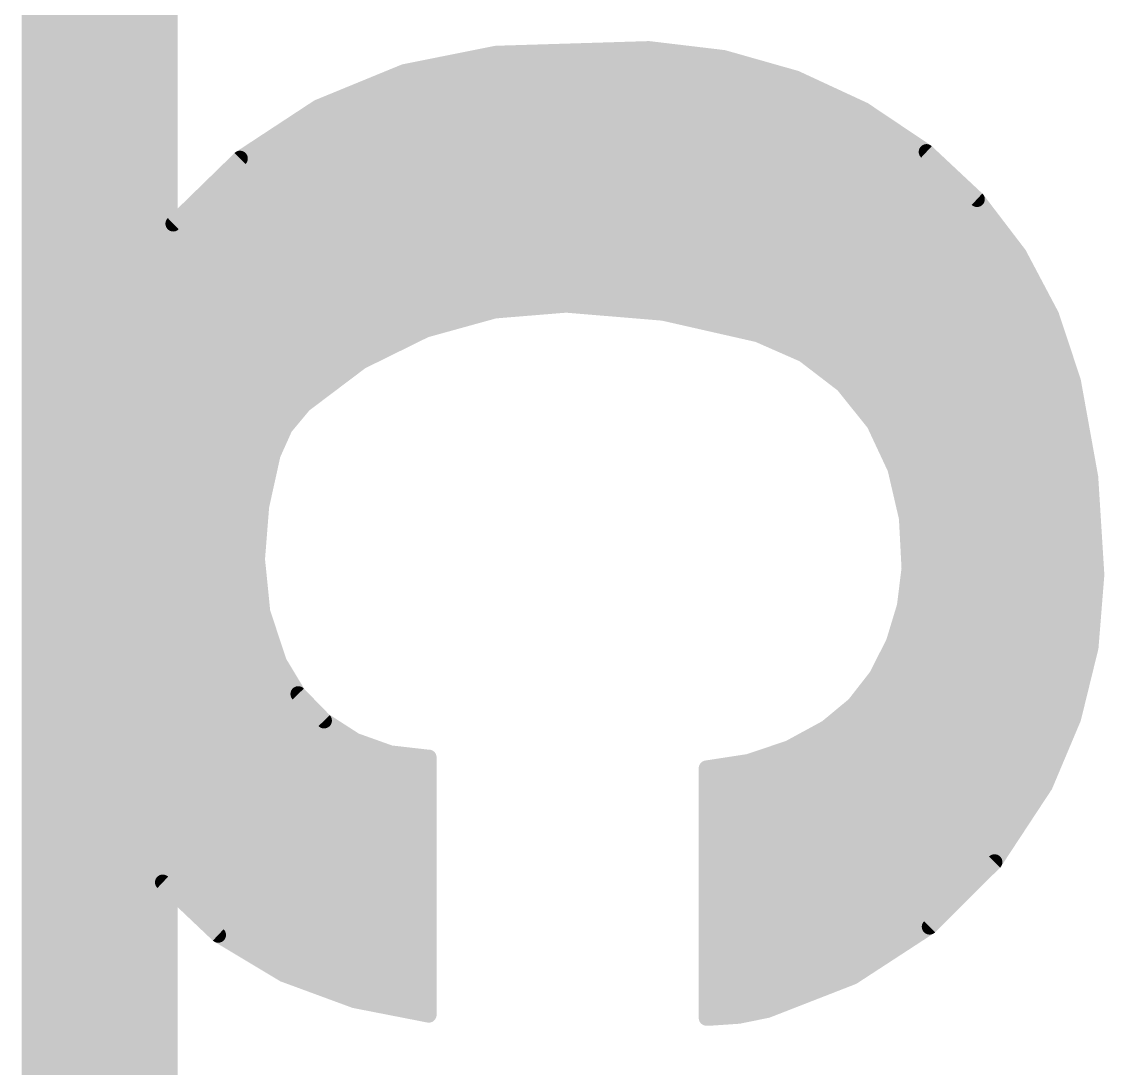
# Model space of a CAD drawing. Extents: x -4.1 to 20.4, y -14 to 28.1.
# Drawn here: x 8.636 to 10.399, y 8.17 to 9.874 of the extents above; entities that cross this region are included whole.
import ezdxf

# ---------------------------------------------------------------- set-up
doc = ezdxf.new("R2010")
doc.units = 0
doc.layers.add('1', color=12, linetype='CONTINUOUS')
doc.layers.add('22', color=40, linetype='CONTINUOUS')

msp = doc.modelspace()

# ---------------------------------------------------------------- linework, layer by layer
at = {"layer": '1', "const_width": 0.254}
msp.add_lwpolyline([(8.763, 11.43), (8.763, 2.413)], dxfattribs=at)
at = {"layer": '22', "const_width": 0.0254}
for points in [[(9.6571, 9.8298), (9.4082, 9.8222)], [(9.7787, 9.8153), (9.6571, 9.8298)], [(9.4082, 9.8222), (9.2592, 9.7924)], [(9.8964, 9.7819), (9.7787, 9.8153)], [(9.2592, 9.7924), (9.1186, 9.7347)], [(9.3192, 9.8044), (9.817, 9.8044)], [(9.2265, 9.779), (9.9026, 9.779)], [(10.0075, 9.7304), (9.8964, 9.7819)], [(9.1646, 9.7536), (9.9575, 9.7536)], [(9.1186, 9.7347), (8.9916, 9.6513)], [(9.1086, 9.7282), (10.0108, 9.7282)], [(10.1092, 9.6622), (10.0075, 9.7304)], [(9.0699, 9.7028), (10.0487, 9.7028)], [(9.0313, 9.6774), (10.0866, 9.6774)], [(8.9916, 9.6513), (8.8828, 9.5452)], [(8.9926, 9.652), (10.1201, 9.652)], [(10.1915, 9.5851), (10.1092, 9.6622)], [(8.9662, 9.6266), (10.1472, 9.6266)], [(8.9402, 9.6012), (10.1743, 9.6012)], [(10.2599, 9.4955), (10.1915, 9.5851)], [(8.9141, 9.5758), (10.1986, 9.5758)], [(8.8828, 9.5452), (8.7962, 9.4203)], [(8.8881, 9.5504), (10.218, 9.5504)], [(8.8688, 9.525), (10.2374, 9.525)], [(8.8512, 9.4996), (10.2568, 9.4996)], [(10.3126, 9.3958), (10.2599, 9.4955)], [(8.8336, 9.4742), (10.2712, 9.4742)], [(8.816, 9.4488), (10.2846, 9.4488)], [(8.7962, 9.4203), (8.7351, 9.2812)], [(8.7984, 9.4234), (10.298, 9.4234)], [(9.2936, 9.3726), (9.4061, 9.4037)], [(9.4061, 9.4037), (9.5225, 9.4132)], [(9.5225, 9.4132), (9.6804, 9.4001)], [(8.7864, 9.398), (9.3856, 9.398)], [(9.6804, 9.4001), (9.8349, 9.365)], [(9.6896, 9.398), (10.3114, 9.398)], [(10.348, 9.2888), (10.3126, 9.3958)], [(8.7753, 9.3726), (9.2937, 9.3726)], [(9.1889, 9.321), (9.2936, 9.3726)], [(9.8014, 9.3726), (10.3202, 9.3726)], [(9.8349, 9.365), (9.9091, 9.3324)], [(8.7641, 9.3472), (9.2421, 9.3472)], [(9.8754, 9.3472), (10.3287, 9.3472)], [(9.9091, 9.3324), (9.9734, 9.2831)], [(8.7529, 9.3218), (9.1906, 9.3218)], [(9.0957, 9.2507), (9.1889, 9.321)], [(9.9229, 9.3218), (10.3371, 9.3218)], [(8.7418, 9.2964), (9.1563, 9.2964)], [(9.9561, 9.2964), (10.3455, 9.2964)], [(8.7351, 9.2812), (8.7019, 9.1306)], [(9.9734, 9.2831), (10.0241, 9.2199)], [(10.3762, 9.1324), (10.348, 9.2888)], [(8.7329, 9.271), (9.1226, 9.271)], [(9.9831, 9.271), (10.3512, 9.271)], [(8.7272, 9.2456), (9.0915, 9.2456)], [(9.0647, 9.2135), (9.0957, 9.2507)], [(10.0035, 9.2456), (10.3558, 9.2456)], [(8.7216, 9.2202), (9.0703, 9.2202)], [(9.0449, 9.1694), (9.0647, 9.2135)], [(10.0239, 9.2202), (10.3604, 9.2202)], [(10.0241, 9.2199), (10.0584, 9.1465)], [(8.716, 9.1948), (9.0563, 9.1948)], [(10.0359, 9.1948), (10.365, 9.1948)], [(8.7104, 9.1694), (9.0449, 9.1694)], [(9.0263, 9.0852), (9.0449, 9.1694)], [(10.0477, 9.1694), (10.3695, 9.1694)], [(8.7048, 9.144), (9.0393, 9.144)], [(10.0584, 9.1465), (10.077, 9.0663)], [(10.059, 9.144), (10.3741, 9.144)], [(8.7019, 9.1306), (8.6995, 8.9764)], [(10.3861, 8.9738), (10.3762, 9.1324)], [(8.7017, 9.1186), (9.0337, 9.1186)], [(10.0649, 9.1186), (10.3771, 9.1186)], [(8.7013, 9.0932), (9.0281, 9.0932)], [(9.0195, 8.9992), (9.0263, 9.0852)], [(10.0708, 9.0932), (10.3787, 9.0932)], [(8.7009, 9.0678), (9.0249, 9.0678)], [(10.0767, 9.0678), (10.3802, 9.0678)], [(10.077, 9.0663), (10.0813, 8.984)], [(8.7005, 9.0424), (9.0229, 9.0424)], [(10.0783, 9.0424), (10.3818, 9.0424)], [(8.7001, 9.017), (9.0209, 9.017)], [(10.0796, 9.017), (10.3834, 9.017)], [(9.0281, 8.9134), (9.0195, 8.9992)], [(8.6997, 8.9916), (9.0203, 8.9916)], [(10.0813, 8.984), (10.0737, 8.9228)], [(10.0809, 8.9916), (10.385, 8.9916)], [(8.6995, 8.9764), (8.7184, 8.833)], [(8.7008, 8.9662), (9.0228, 8.9662)], [(10.0791, 8.9662), (10.3855, 8.9662)], [(10.3766, 8.8555), (10.3861, 8.9738)], [(8.7042, 8.9408), (9.0253, 8.9408)], [(10.076, 8.9408), (10.3834, 8.9408)], [(8.7075, 8.9154), (9.0279, 8.9154)], [(9.0551, 8.8316), (9.0281, 8.9134)], [(10.0737, 8.9228), (10.0558, 8.8637)], [(10.0715, 8.9154), (10.3814, 8.9154)], [(8.7109, 8.89), (9.0358, 8.89)], [(10.0638, 8.89), (10.3793, 8.89)], [(8.7142, 8.8646), (9.0442, 8.8646)], [(10.0558, 8.8637), (10.0279, 8.8087)], [(10.056, 8.8646), (10.3773, 8.8646)], [(10.3483, 8.7402), (10.3766, 8.8555)], [(8.7176, 8.8392), (9.0526, 8.8392)], [(10.0433, 8.8392), (10.3726, 8.8392)], [(8.7184, 8.833), (8.7503, 8.6919)], [(9.0863, 8.7798), (9.0551, 8.8316)], [(8.7227, 8.8138), (9.0658, 8.8138)], [(10.0279, 8.8087), (9.9918, 8.7624)], [(10.0305, 8.8138), (10.3663, 8.8138)], [(8.7285, 8.7884), (9.0812, 8.7884)], [(10.0121, 8.7884), (10.3601, 8.7884)], [(9.1285, 8.7365), (9.0863, 8.7798)], [(8.7342, 8.763), (9.1027, 8.763)], [(9.9918, 8.7624), (9.9466, 8.7249)], [(9.9923, 8.763), (10.3539, 8.763)], [(8.74, 8.7376), (9.1274, 8.7376)], [(9.1794, 8.7038), (9.1285, 8.7365)], [(9.9619, 8.7376), (10.3472, 8.7376)], [(10.3022, 8.6309), (10.3483, 8.7402)], [(9.9466, 8.7249), (9.8856, 8.6917)], [(8.7457, 8.7122), (9.1663, 8.7122)], [(9.2363, 8.6835), (9.1794, 8.7038)], [(9.9233, 8.7122), (10.3365, 8.7122)], [(8.7503, 8.6919), (8.7961, 8.5762)], [(8.7523, 8.6868), (9.227, 8.6868)], [(9.2964, 8.6766), (9.2363, 8.6835)], [(9.8856, 8.6917), (9.8198, 8.6695)], [(9.8711, 8.6868), (10.3258, 8.6868)], [(8.7624, 8.6614), (9.2989, 8.6614)], [(9.2989, 8.6766), (9.2964, 8.6766)], [(9.2989, 8.2575), (9.2989, 8.6766)], [(9.8198, 8.6695), (9.7511, 8.6589)], [(9.7674, 8.6614), (10.3151, 8.6614)], [(9.7511, 8.6589), (9.7511, 8.2525)], [(8.7724, 8.636), (9.2989, 8.636)], [(9.7511, 8.636), (10.3044, 8.636)], [(10.2201, 8.5062), (10.3022, 8.6309)], [(8.7825, 8.6106), (9.2989, 8.6106)], [(9.7511, 8.6106), (10.2888, 8.6106)], [(8.7925, 8.5852), (9.2989, 8.5852)], [(8.7961, 8.5762), (8.8658, 8.4732)], [(9.7511, 8.5852), (10.2721, 8.5852)], [(8.8072, 8.5598), (9.2989, 8.5598)], [(9.7511, 8.5598), (10.2554, 8.5598)], [(8.8244, 8.5344), (9.2989, 8.5344)], [(9.7511, 8.5344), (10.2387, 8.5344)], [(8.8415, 8.509), (9.2989, 8.509)], [(9.7511, 8.509), (10.222, 8.509)], [(10.1143, 8.4009), (10.2201, 8.5062)], [(8.8587, 8.4836), (9.2989, 8.4836)], [(8.8658, 8.4732), (8.956, 8.3876)], [(9.7511, 8.4836), (10.1974, 8.4836)], [(8.8816, 8.4582), (9.2989, 8.4582)], [(9.7511, 8.4582), (10.1719, 8.4582)], [(8.9084, 8.4328), (9.2989, 8.4328)], [(9.7511, 8.4328), (10.1464, 8.4328)], [(8.9352, 8.4074), (9.2989, 8.4074)], [(9.7511, 8.4074), (10.1209, 8.4074)], [(9.9892, 8.3194), (10.1143, 8.4009)], [(8.956, 8.3876), (9.0627, 8.3236)], [(8.9654, 8.382), (9.2989, 8.382)], [(9.7511, 8.382), (10.0853, 8.382)], [(9.0077, 8.3566), (9.2989, 8.3566)], [(9.7511, 8.3566), (10.0463, 8.3566)], [(9.05, 8.3312), (9.2989, 8.3312)], [(9.7511, 8.3312), (10.0073, 8.3312)], [(9.0627, 8.3236), (9.1782, 8.2811)], [(9.8501, 8.2652), (9.9892, 8.3194)], [(9.1111, 8.3058), (9.2989, 8.3058)], [(9.7511, 8.3058), (9.9543, 8.3058)], [(9.1782, 8.2811), (9.2989, 8.2575)], [(9.182, 8.2804), (9.2989, 8.2804)], [(9.7511, 8.2804), (9.8891, 8.2804)], [(9.7511, 8.255), (9.7933, 8.255)], [(9.7561, 8.2525), (9.8035, 8.2557)], [(9.8035, 8.2557), (9.8501, 8.2652)], [(9.7511, 8.2525), (9.7561, 8.2525)]]:
    msp.add_lwpolyline(points, dxfattribs=at)
at = {"layer": '22', "const_width": 0.0127}
for points in [[(9.6579, 9.8361, 1), (9.6563, 9.8235)], [(9.6573, 9.8235, 1), (9.6569, 9.8361)], [(9.408, 9.8285, 1), (9.4084, 9.8159)], [(9.4094, 9.816, 1), (9.407, 9.8284)], [(9.7804, 9.8214, 1), (9.7769, 9.8092)], [(9.7779, 9.809, 1), (9.7794, 9.8216)], [(9.2579, 9.7986, 1), (9.2604, 9.7862)], [(9.2616, 9.7865, 1), (9.2568, 9.7983)], [(9.3192, 9.8108, 1), (9.3192, 9.7981)], [(9.817, 9.7981, 1), (9.817, 9.8108)], [(9.2265, 9.7853, 1), (9.2265, 9.7727)], [(9.8991, 9.7876, 1), (9.8938, 9.7761)], [(9.8947, 9.7758, 1), (9.8982, 9.788)], [(9.9026, 9.7727, 1), (9.9026, 9.7853)], [(9.1646, 9.7599, 1), (9.1646, 9.7473)], [(9.9575, 9.7473, 1), (9.9575, 9.7599)], [(9.1086, 9.7346, 1), (9.1086, 9.7219)], [(9.1162, 9.7406, 1), (9.121, 9.7289)], [(9.1221, 9.7294, 1), (9.1151, 9.7401)], [(10.0111, 9.7357, 1), (10.004, 9.7251)], [(10.0049, 9.7247, 1), (10.0102, 9.7362)], [(10.0108, 9.7219, 1), (10.0108, 9.7346)], [(9.0699, 9.7091, 1), (9.0699, 9.6965)], [(10.0487, 9.6965, 1), (10.0487, 9.7091)], [(9.0313, 9.6837, 1), (9.0313, 9.6711)], [(10.0866, 9.6711, 1), (10.0866, 9.6837)], [(8.9881, 9.6566, 1), (8.9951, 9.646)], [(8.9926, 9.6584, 1), (8.9926, 9.6457)], [(8.996, 9.6468, 1), (8.9871, 9.6559)], [(10.1135, 9.6668, 1), (10.1049, 9.6576)], [(10.1057, 9.6569, 1), (10.1127, 9.6675)], [(10.1201, 9.6457, 1), (10.1201, 9.6584)], [(8.9662, 9.6329, 1), (8.9662, 9.6203)], [(10.1472, 9.6203, 1), (10.1472, 9.6329)], [(8.9402, 9.6075, 1), (8.9402, 9.5949)], [(10.1743, 9.5949, 1), (10.1743, 9.6075)], [(10.1965, 9.589, 1), (10.1864, 9.5813)], [(10.1872, 9.5805, 1), (10.1958, 9.5898)], [(8.9141, 9.5822, 1), (8.9141, 9.5695)], [(10.1986, 9.5695, 1), (10.1986, 9.5822)], [(8.8784, 9.5498, 1), (8.8872, 9.5407)], [(8.888, 9.5416, 1), (8.8776, 9.5488)], [(8.8881, 9.5567, 1), (8.8881, 9.5441)], [(10.218, 9.5441, 1), (10.218, 9.5567)], [(8.8688, 9.5313, 1), (8.8688, 9.5187)], [(10.2374, 9.5187, 1), (10.2374, 9.5313)], [(8.8512, 9.506, 1), (8.8512, 9.4933)], [(10.2655, 9.4985, 1), (10.2543, 9.4926)], [(10.2549, 9.4917, 1), (10.265, 9.4994)], [(10.2568, 9.4933, 1), (10.2568, 9.506)], [(8.8336, 9.4805, 1), (8.8336, 9.4679)], [(10.2712, 9.4679, 1), (10.2712, 9.4805)], [(8.816, 9.4551, 1), (8.816, 9.4425)], [(10.2846, 9.4425, 1), (10.2846, 9.4551)], [(8.8021, 9.4178, 1), (8.7904, 9.4229)], [(8.7984, 9.4298, 1), (8.7984, 9.4171)], [(10.298, 9.4171, 1), (10.298, 9.4298)], [(8.791, 9.4239, 1), (8.8015, 9.4167)], [(9.4056, 9.41, 1), (9.4067, 9.3974)], [(9.4078, 9.3976, 1), (9.4045, 9.4098)], [(9.523, 9.4195, 1), (9.522, 9.4069)], [(9.523, 9.4069, 1), (9.522, 9.4195)], [(8.7864, 9.4043, 1), (8.7864, 9.3917)], [(9.3856, 9.3917, 1), (9.3856, 9.4043)], [(9.6818, 9.4063, 1), (9.679, 9.3939)], [(9.6799, 9.3938, 1), (9.6809, 9.4064)], [(9.6896, 9.4043, 1), (9.6896, 9.3917)], [(10.3186, 9.3978, 1), (10.3065, 9.3938)], [(10.3069, 9.3929, 1), (10.3182, 9.3988)], [(10.3114, 9.3917, 1), (10.3114, 9.4043)], [(8.7753, 9.3789, 1), (8.7753, 9.3663)], [(9.2919, 9.3787, 1), (9.2953, 9.3665)], [(9.2964, 9.3669, 1), (9.2908, 9.3783)], [(9.2937, 9.3663, 1), (9.2937, 9.3789)], [(9.8014, 9.3789, 1), (9.8014, 9.3663)], [(10.3202, 9.3663, 1), (10.3202, 9.3789)], [(9.8375, 9.3708, 1), (9.8323, 9.3592)], [(9.8335, 9.3588, 1), (9.8363, 9.3712)], [(8.7641, 9.3536, 1), (8.7641, 9.3409)], [(9.2421, 9.3409, 1), (9.2421, 9.3536)], [(9.8754, 9.3536, 1), (9.8754, 9.3409)], [(9.913, 9.3375, 1), (9.9052, 9.3274)], [(9.9065, 9.3266, 1), (9.9116, 9.3382)], [(10.3287, 9.3409, 1), (10.3287, 9.3536)], [(8.7529, 9.3281, 1), (8.7529, 9.3155)], [(9.1861, 9.3267, 1), (9.1917, 9.3153)], [(9.1927, 9.3159, 1), (9.1851, 9.3261)], [(9.1906, 9.3155, 1), (9.1906, 9.3281)], [(9.9229, 9.3281, 1), (9.9229, 9.3155)], [(10.3371, 9.3155, 1), (10.3371, 9.3281)], [(8.7418, 9.3027, 1), (8.7418, 9.2901)], [(9.1563, 9.2901, 1), (9.1563, 9.3027)], [(9.9561, 9.3027, 1), (9.9561, 9.2901)], [(10.3455, 9.2901, 1), (10.3455, 9.3027)], [(8.7293, 9.2838, 1), (8.7409, 9.2786)], [(8.7413, 9.2798, 1), (8.7289, 9.2826)], [(9.9784, 9.2871, 1), (9.9685, 9.2791)], [(9.9695, 9.2781, 1), (9.9773, 9.2882)], [(10.3542, 9.2899, 1), (10.3418, 9.2877)], [(10.342, 9.2868, 1), (10.354, 9.2908)], [(8.7329, 9.2774, 1), (8.7329, 9.2647)], [(9.1226, 9.2647, 1), (9.1226, 9.2774)], [(9.9831, 9.2774, 1), (9.9831, 9.2647)], [(10.3512, 9.2647, 1), (10.3512, 9.2774)], [(8.7272, 9.2519, 1), (8.7272, 9.2393)], [(9.0919, 9.2558, 1), (9.0995, 9.2456)], [(9.1006, 9.2466, 1), (9.0908, 9.2548)], [(9.0915, 9.2393, 1), (9.0915, 9.2519)], [(10.0035, 9.2519, 1), (10.0035, 9.2393)], [(10.3558, 9.2393, 1), (10.3558, 9.2519)], [(8.7216, 9.2265, 1), (8.7216, 9.2139)], [(9.0599, 9.2176, 1), (9.0696, 9.2095)], [(9.0705, 9.2109, 1), (9.0589, 9.2161)], [(9.0703, 9.2139, 1), (9.0703, 9.2265)], [(10.0239, 9.2265, 1), (10.0239, 9.2139)], [(10.0299, 9.2226, 1), (10.0184, 9.2173)], [(10.0192, 9.216, 1), (10.0291, 9.2239)], [(10.3604, 9.2139, 1), (10.3604, 9.2265)], [(8.716, 9.2012, 1), (8.716, 9.1885)], [(9.0563, 9.1885, 1), (9.0563, 9.2012)], [(10.0359, 9.2012, 1), (10.0359, 9.1885)], [(10.365, 9.1885, 1), (10.365, 9.2012)], [(8.7104, 9.1758, 1), (8.7104, 9.1631)], [(9.0391, 9.172, 1), (9.0507, 9.1668)], [(9.0511, 9.168, 1), (9.0387, 9.1708)], [(9.0449, 9.1631, 1), (9.0449, 9.1758)], [(10.0477, 9.1758, 1), (10.0477, 9.1631)], [(10.3695, 9.1631, 1), (10.3695, 9.1758)], [(8.7048, 9.1503, 1), (8.7048, 9.1377)], [(9.0393, 9.1377, 1), (9.0393, 9.1503)], [(10.0646, 9.1479, 1), (10.0522, 9.1451)], [(10.0526, 9.1438, 1), (10.0642, 9.1492)], [(10.059, 9.1503, 1), (10.059, 9.1377)], [(10.3741, 9.1377, 1), (10.3741, 9.1503)], [(8.7017, 9.125, 1), (8.7017, 9.1123)], [(8.7082, 9.1305, 1), (8.6955, 9.1307)], [(8.6957, 9.132, 1), (8.7081, 9.1292)], [(9.0337, 9.1123, 1), (9.0337, 9.125)], [(10.0649, 9.125, 1), (10.0649, 9.1123)], [(10.3826, 9.1328, 1), (10.3699, 9.132)], [(10.37, 9.1313, 1), (10.3825, 9.1335)], [(10.3771, 9.1123, 1), (10.3771, 9.125)], [(8.7013, 9.0996, 1), (8.7013, 9.0869)], [(9.0327, 9.0847, 1), (9.02, 9.0857)], [(9.0281, 9.0869, 1), (9.0281, 9.0996)], [(10.0708, 9.0996, 1), (10.0708, 9.0869)], [(10.3787, 9.0869, 1), (10.3787, 9.0996)], [(8.7009, 9.0741, 1), (8.7009, 9.0615)], [(9.0201, 9.0865, 1), (9.0325, 9.0838)], [(9.0249, 9.0615, 1), (9.0249, 9.0741)], [(10.0767, 9.0741, 1), (10.0767, 9.0615)], [(10.0834, 9.0666, 1), (10.0707, 9.0659)], [(10.3802, 9.0615, 1), (10.3802, 9.0741)], [(10.0709, 9.0648, 1), (10.0832, 9.0677)], [(8.7005, 9.0488, 1), (8.7005, 9.0361)], [(9.0229, 9.0361, 1), (9.0229, 9.0488)], [(10.0783, 9.0488, 1), (10.0783, 9.0361)], [(10.3818, 9.0361, 1), (10.3818, 9.0488)], [(8.7001, 9.0234, 1), (8.7001, 9.0107)], [(9.0209, 9.0107, 1), (9.0209, 9.0234)], [(10.0796, 9.0234, 1), (10.0796, 9.0107)], [(10.3834, 9.0107, 1), (10.3834, 9.0234)], [(9.0258, 8.9998, 1), (9.0132, 8.9986)], [(8.6997, 8.9979, 1), (8.6997, 8.9853)], [(9.0132, 8.9997, 1), (9.0258, 8.9987)], [(9.0203, 8.9853, 1), (9.0203, 8.9979)], [(10.0809, 8.9979, 1), (10.0809, 8.9853)], [(10.0876, 8.9832, 1), (10.075, 8.9848)], [(10.075, 8.9837, 1), (10.0876, 8.9843)], [(10.385, 8.9853, 1), (10.385, 8.9979)], [(8.7058, 8.9772, 1), (8.6932, 8.9756)], [(8.6932, 8.9765, 1), (8.7058, 8.9763)], [(8.7008, 8.9726, 1), (8.7008, 8.9599)], [(9.0228, 8.9599, 1), (9.0228, 8.9726)], [(10.0791, 8.9726, 1), (10.0791, 8.9599)], [(10.3924, 8.9733, 1), (10.3798, 8.9743)], [(10.3798, 8.9734, 1), (10.3924, 8.9742)], [(10.3855, 8.9599, 1), (10.3855, 8.9726)], [(8.7042, 8.9472, 1), (8.7042, 8.9345)], [(9.0253, 8.9345, 1), (9.0253, 8.9472)], [(10.076, 8.9472, 1), (10.076, 8.9345)], [(10.3834, 8.9345, 1), (10.3834, 8.9472)], [(8.7075, 8.9217, 1), (8.7075, 8.9091)], [(9.0341, 8.9154, 1), (9.022, 8.9114)], [(9.0218, 8.9128, 1), (9.0344, 8.9141)], [(9.0279, 8.9091, 1), (9.0279, 8.9217)], [(10.0715, 8.9217, 1), (10.0715, 8.9091)], [(10.0674, 8.9235, 1), (10.08, 8.922)], [(10.0798, 8.9209, 1), (10.0677, 8.9246)], [(10.3814, 8.9091, 1), (10.3814, 8.9217)], [(8.7109, 8.8963, 1), (8.7109, 8.8837)], [(9.0358, 8.8837, 1), (9.0358, 8.8963)], [(10.0638, 8.8963, 1), (10.0638, 8.8837)], [(10.3793, 8.8837, 1), (10.3793, 8.8963)], [(8.7142, 8.871, 1), (8.7142, 8.8583)], [(9.0442, 8.8583, 1), (9.0442, 8.871)], [(10.0497, 8.8656, 1), (10.0618, 8.8619)], [(10.056, 8.871, 1), (10.056, 8.8583)], [(10.0614, 8.8609, 1), (10.0501, 8.8666)], [(10.3827, 8.854, 1), (10.3704, 8.857)], [(10.3773, 8.8583, 1), (10.3773, 8.871)], [(8.7176, 8.8455, 1), (8.7176, 8.8329)], [(9.0526, 8.8329, 1), (9.0526, 8.8455)], [(10.0433, 8.8455, 1), (10.0433, 8.8329)], [(10.3702, 8.856, 1), (10.3829, 8.855)], [(10.3726, 8.8329, 1), (10.3726, 8.8455)], [(8.7246, 8.8344, 1), (8.7122, 8.8316)], [(8.7121, 8.8322, 1), (8.7247, 8.8338)], [(9.0605, 8.8349, 1), (9.0497, 8.8283)], [(9.0491, 8.8296, 1), (9.0611, 8.8336)], [(8.7227, 8.8201, 1), (8.7227, 8.8075)], [(9.0658, 8.8075, 1), (9.0658, 8.8201)], [(10.0222, 8.8116, 1), (10.0336, 8.8058)], [(10.0329, 8.8048, 1), (10.0229, 8.8126)], [(10.0305, 8.8201, 1), (10.0305, 8.8075)], [(10.3663, 8.8075, 1), (10.3663, 8.8201)], [(8.7285, 8.7948, 1), (8.7285, 8.7821)], [(9.0812, 8.7821, 1), (9.0812, 8.7948)], [(10.0121, 8.7948, 1), (10.0121, 8.7821)], [(10.3601, 8.7821, 1), (10.3601, 8.7948)], [(9.0909, 8.7842, 1), (9.0818, 8.7754)], [(9.0809, 8.7765, 1), (9.0918, 8.7831)], [(8.7342, 8.7693, 1), (8.7342, 8.7567)], [(9.1027, 8.7567, 1), (9.1027, 8.7693)], [(9.9868, 8.7663, 1), (9.9968, 8.7585)], [(9.9923, 8.7693, 1), (9.9923, 8.7567)], [(9.9958, 8.7575, 1), (9.9877, 8.7673)], [(10.3539, 8.7567, 1), (10.3539, 8.7693)], [(8.74, 8.7439, 1), (8.74, 8.7313)], [(9.1319, 8.7418, 1), (9.1251, 8.7311)], [(9.1239, 8.732, 1), (9.133, 8.7409)], [(9.1274, 8.7313, 1), (9.1274, 8.7439)], [(9.9619, 8.7439, 1), (9.9619, 8.7313)], [(10.3422, 8.7417, 1), (10.3545, 8.7387)], [(10.3542, 8.7378, 1), (10.3425, 8.7427)], [(10.3472, 8.7313, 1), (10.3472, 8.7439)], [(9.9425, 8.7298, 1), (9.9507, 8.72)], [(9.9496, 8.7193, 1), (9.9436, 8.7305)], [(8.7457, 8.7186, 1), (8.7457, 8.7059)], [(9.1663, 8.7059, 1), (9.1663, 8.7186)], [(9.1815, 8.7098, 1), (9.1772, 8.6978)], [(9.1759, 8.6984, 1), (9.1828, 8.7091)], [(9.9233, 8.7186, 1), (9.9233, 8.7059)], [(10.3365, 8.7059, 1), (10.3365, 8.7186)], [(8.7562, 8.6942, 1), (8.7444, 8.6896)], [(8.7441, 8.6905, 1), (8.7565, 8.6933)], [(8.7523, 8.6931, 1), (8.7523, 8.6805)], [(9.227, 8.6805, 1), (9.227, 8.6931)], [(9.237, 8.6898, 1), (9.2356, 8.6772)], [(9.2342, 8.6775, 1), (9.2385, 8.6895)], [(9.8711, 8.6931, 1), (9.8711, 8.6805)], [(9.8826, 8.6973, 1), (9.8886, 8.6861)], [(9.8876, 8.6857, 1), (9.8836, 8.6977)], [(10.3258, 8.6805, 1), (10.3258, 8.6931)], [(8.7624, 8.6677, 1), (8.7624, 8.6551)], [(9.2964, 8.6829, 1), (9.2964, 8.6703)], [(9.3052, 8.6766, 1), (9.2926, 8.6766)], [(9.2957, 8.6703, 1), (9.2971, 8.6829)], [(9.2989, 8.6703, 1), (9.2989, 8.6829)], [(9.2989, 8.6551, 1), (9.2989, 8.6677)], [(9.7674, 8.6677, 1), (9.7674, 8.6551)], [(9.8177, 8.6755, 1), (9.8218, 8.6634)], [(9.8207, 8.6632, 1), (9.8188, 8.6757)], [(10.3151, 8.6551, 1), (10.3151, 8.6677)], [(9.7575, 8.6589, 1), (9.7448, 8.6589)], [(9.7501, 8.6652, 1), (9.7521, 8.6526)], [(8.7724, 8.6424, 1), (8.7724, 8.6297)], [(9.2989, 8.6297, 1), (9.2989, 8.6424)], [(9.7511, 8.6424, 1), (9.7511, 8.6297)], [(10.2963, 8.6334, 1), (10.3081, 8.6284)], [(10.3075, 8.6274, 1), (10.2969, 8.6344)], [(10.3044, 8.6297, 1), (10.3044, 8.6424)], [(8.7825, 8.6169, 1), (8.7825, 8.6043)], [(9.2989, 8.6043, 1), (9.2989, 8.6169)], [(9.7511, 8.6169, 1), (9.7511, 8.6043)], [(10.2888, 8.6043, 1), (10.2888, 8.6169)], [(8.7925, 8.5915, 1), (8.7925, 8.5789)], [(8.8013, 8.5798, 1), (8.7908, 8.5727)], [(8.7902, 8.5739, 1), (8.802, 8.5786)], [(9.2989, 8.5789, 1), (9.2989, 8.5915)], [(9.7511, 8.5915, 1), (9.7511, 8.5789)], [(10.2721, 8.5789, 1), (10.2721, 8.5915)], [(8.8072, 8.5662, 1), (8.8072, 8.5535)], [(9.2989, 8.5535, 1), (9.2989, 8.5662)], [(9.7511, 8.5662, 1), (9.7511, 8.5535)], [(10.2554, 8.5535, 1), (10.2554, 8.5662)], [(8.8244, 8.5407, 1), (8.8244, 8.5281)], [(9.2989, 8.5281, 1), (9.2989, 8.5407)], [(9.7511, 8.5407, 1), (9.7511, 8.5281)], [(10.2387, 8.5281, 1), (10.2387, 8.5407)], [(8.8415, 8.5153, 1), (8.8415, 8.5027)], [(9.2989, 8.5027, 1), (9.2989, 8.5153)], [(9.7511, 8.5153, 1), (9.7511, 8.5027)], [(10.2148, 8.5097, 1), (10.2254, 8.5027)], [(10.2246, 8.5017, 1), (10.2156, 8.5107)], [(10.222, 8.5027, 1), (10.222, 8.5153)], [(8.8587, 8.49, 1), (8.8587, 8.4773)], [(8.8701, 8.4778, 1), (8.8614, 8.4686)], [(8.8605, 8.4696, 1), (8.871, 8.4767)], [(9.2989, 8.4773, 1), (9.2989, 8.49)], [(9.7511, 8.49, 1), (9.7511, 8.4773)], [(10.1974, 8.4773, 1), (10.1974, 8.49)], [(8.8816, 8.4645, 1), (8.8816, 8.4519)], [(9.2989, 8.4519, 1), (9.2989, 8.4645)], [(9.7511, 8.4645, 1), (9.7511, 8.4519)], [(10.1719, 8.4519, 1), (10.1719, 8.4645)], [(8.9084, 8.4391, 1), (8.9084, 8.4265)], [(9.2989, 8.4265, 1), (9.2989, 8.4391)], [(9.7511, 8.4391, 1), (9.7511, 8.4265)], [(10.1464, 8.4265, 1), (10.1464, 8.4391)], [(8.9352, 8.4138, 1), (8.9352, 8.4011)], [(9.2989, 8.4011, 1), (9.2989, 8.4138)], [(9.7511, 8.4138, 1), (9.7511, 8.4011)], [(10.1098, 8.4054, 1), (10.1188, 8.3964)], [(10.1178, 8.3956, 1), (10.1108, 8.4062)], [(10.1209, 8.4011, 1), (10.1209, 8.4138)], [(8.9593, 8.3931, 1), (8.9528, 8.3822)], [(8.9517, 8.383, 1), (8.9604, 8.3922)], [(8.9654, 8.3883, 1), (8.9654, 8.3757)], [(9.2989, 8.3757, 1), (9.2989, 8.3883)], [(9.7511, 8.3883, 1), (9.7511, 8.3757)], [(10.0853, 8.3757, 1), (10.0853, 8.3883)], [(9.0077, 8.3629, 1), (9.0077, 8.3503)], [(9.2989, 8.3503, 1), (9.2989, 8.3629)], [(9.7511, 8.3629, 1), (9.7511, 8.3503)], [(10.0463, 8.3503, 1), (10.0463, 8.3629)], [(9.05, 8.3376, 1), (9.05, 8.3249)], [(9.2989, 8.3249, 1), (9.2989, 8.3376)], [(9.7511, 8.3376, 1), (9.7511, 8.3249)], [(10.0073, 8.3249, 1), (10.0073, 8.3376)], [(9.0649, 8.3296, 1), (9.0605, 8.3176)], [(9.0594, 8.3182, 1), (9.066, 8.329)], [(9.9857, 8.3247, 1), (9.9927, 8.3141)], [(9.9915, 8.3135, 1), (9.9869, 8.3253)], [(9.1111, 8.3121, 1), (9.1111, 8.2995)], [(9.2989, 8.2995, 1), (9.2989, 8.3121)], [(9.7511, 8.3121, 1), (9.7511, 8.2995)], [(9.9543, 8.2995, 1), (9.9543, 8.3121)], [(9.1794, 8.2874, 1), (9.1769, 8.2749)], [(9.182, 8.2867, 1), (9.182, 8.2741)], [(9.176, 8.2752, 1), (9.1804, 8.2871)], [(9.2989, 8.2741, 1), (9.2989, 8.2867)], [(9.7511, 8.2867, 1), (9.7511, 8.2741)], [(9.8891, 8.2741, 1), (9.8891, 8.2867)], [(9.2977, 8.2513, 1), (9.3001, 8.2637)], [(9.7511, 8.2614, 1), (9.7511, 8.2487)], [(9.7933, 8.2487, 1), (9.7933, 8.2614)], [(9.8023, 8.2619, 1), (9.8048, 8.2495)], [(9.804, 8.2494, 1), (9.8031, 8.262)], [(9.8478, 8.2711, 1), (9.8524, 8.2593)], [(9.8514, 8.259, 1), (9.8488, 8.2714)], [(9.2926, 8.2575, 1), (9.3052, 8.2575)], [(9.7511, 8.2589, 1), (9.7511, 8.2462)], [(9.7448, 8.2525, 1), (9.7575, 8.2525)], [(9.7557, 8.2588, 1), (9.7565, 8.2462)], [(9.7561, 8.2462, 1), (9.7561, 8.2589)]]:
    msp.add_lwpolyline(points, format="xyb", dxfattribs=at)

doc.saveas('drawing.dxf')
